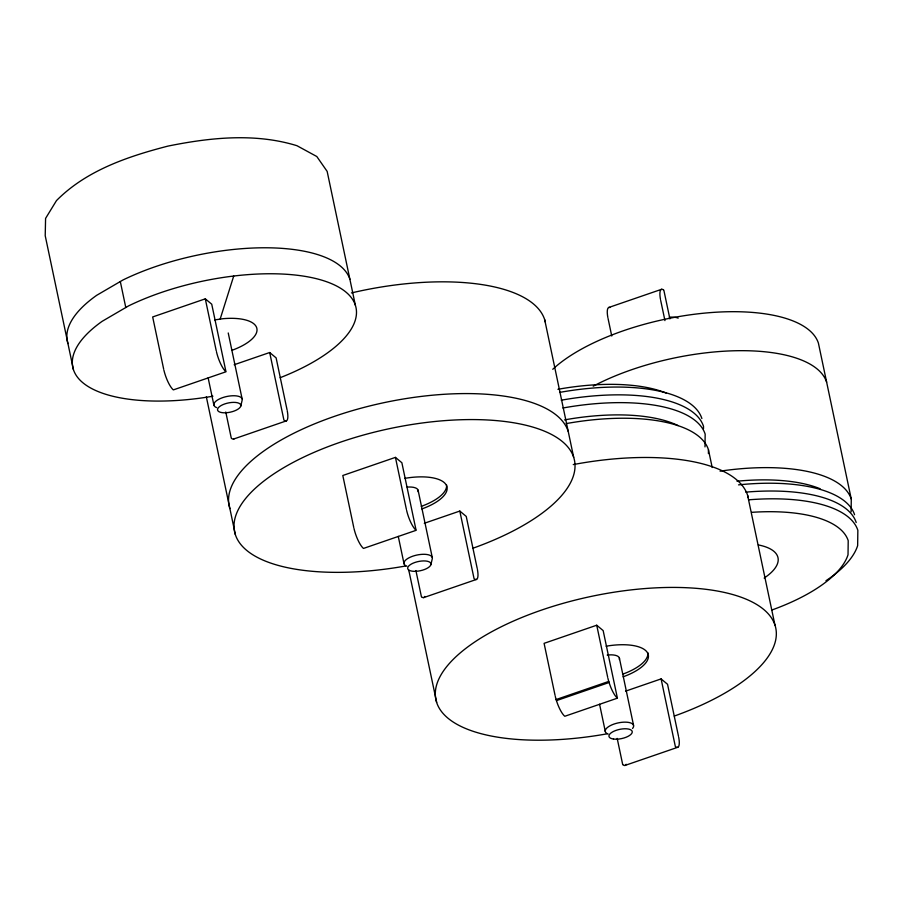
<?xml version="1.0" encoding="UTF-8"?>
<svg xmlns="http://www.w3.org/2000/svg" width="903" height="903" viewBox="0 0 903 903"><rect width="100%" height="100%" fill="white"/><g stroke="black" fill="none" stroke-linecap="round" stroke-linejoin="round"><path stroke-width="1.35" d="M703.482 428.88L703.516 426.329A144.706 57.465 -11.9 0 0 561.26 400.21M704.995 446.895L705.164 434.129A144.706 57.465 -11.9 0 0 562.896 407.998M708.404 453.554L708.449 449.728A144.706 57.465 -11.9 0 0 566.181 423.597M851.111 511.877L851.281 499.122L818.423 343.185A144.706 57.465 -11.9 0 0 703.9 313.183A144.706 57.465 -11.9 0 0 552.749 369.282M240.729 406.203A11.863 4.707 -11.9 0 0 224.779 403.923A11.863 4.707 -11.9 0 0 222.036 412.637A11.863 4.707 -11.9 0 0 240.729 406.203L242.106 400.424A14.471 5.745 -11.9 0 0 224.418 397.083A14.471 5.745 -11.9 0 0 216.709 407.637M430.855 564.747A11.863 4.707 -11.9 0 0 414.917 562.467A11.863 4.707 -11.9 0 0 412.163 571.181A11.863 4.707 -11.9 0 0 430.855 564.747L432.232 558.968A14.471 5.745 -11.9 0 0 414.556 555.627A14.471 5.745 -11.9 0 0 406.835 566.181M220.151 319.12L233.719 276.025M163.849 369.959A17.36 4.763 71 0 0 173.353 389.893L225.976 371.776L211.731 304.198L205.297 298.837L152.675 316.953L163.624 368.921M234.159 364.744L269.681 352.52L276.115 357.881L287.064 409.86M608.701 307.505L661.628 289.287M233.505 439.072L286.42 420.854M353.987 528.503A17.36 4.763 71 0 0 363.48 548.437L416.102 530.321L401.869 462.742L395.435 457.381L342.801 475.497L353.762 527.476M424.286 523.288L459.808 511.064L466.241 516.426L477.202 568.405M423.631 597.617L476.558 579.399M555.277 696.36A17.36 4.763 71 0 0 556.113 699.543L556.451 700.615A17.36 4.763 71 0 0 564.77 716.282L617.404 698.166L603.159 630.599L596.725 625.226L544.091 643.342L555.052 695.321M556.113 699.543L608.746 681.426A17.36 4.763 71 0 1 607.9 678.243M556.451 700.615L609.073 682.51A17.36 4.763 71 0 0 616.975 697.782M625.576 691.145L661.098 678.909L667.543 684.282L678.492 736.261M624.921 765.462L677.848 747.255M214.654 319.922L223.007 318.703A43.412 17.236 -11.9 0 1 256.779 328.071A43.412 17.236 -11.9 0 1 231.699 350.409M608.746 681.426L609.073 682.51M747.594 495.273L774.977 625.215M708.449 449.728L712.196 467.506M663.84 290.156L669.891 318.883M660.68 300.383L664.947 320.599M608.058 318.499L611.749 336.018M661.098 678.909L675.342 746.488A17.36 4.763 71 0 0 679.282 742.605L679.259 741.814A17.36 4.763 71 0 0 678.695 737.266M619.368 657.994L633.545 725.29M544.667 319.617L573.687 457.358M596.725 625.226L607.674 677.205M617.189 738.394L622.709 764.604M599.569 704.25L605.349 731.723M459.808 511.064L474.052 578.631A17.36 4.763 71 0 0 477.405 569.421M418.078 490.148L432.255 557.433M395.435 457.381L406.384 509.36M415.899 570.549L421.419 596.748M355.364 305.248L327.157 171.401L316.806 156.524L296.963 145.71C255.041 132.786 210.264 137.538 167.981 146.094C127.842 156.467 86.316 170.43 56.494 200.579L45.579 218.402L45.218 235.739L73.425 369.587M436.657 702.41L409.273 572.468A173.636 68.955 -11.9 0 1 408.596 569.996M398.268 536.405L404.059 563.867M269.681 352.52L283.914 420.087A17.36 4.763 71 0 0 287.267 410.876M228.233 332.97L242.117 398.889M205.297 298.837L216.246 350.815M225.773 412.005L231.292 438.203M208.141 377.86L213.932 405.323M206.335 396.823L235.356 534.565M120.313 281.533L125.788 307.517M424.85 596.42A17.36 4.763 71 0 1 421.836 597.064M415.685 529.937A17.36 4.763 71 0 1 406.61 510.387M407.129 487.101A14.471 5.745 -11.9 0 1 418.055 491.672M229.881 508.57A173.636 68.955 -11.9 0 1 377.725 404.047A173.636 68.955 -11.9 0 1 568.213 431.374M405.628 566A173.636 68.955 -11.9 0 1 246.282 497.7A173.636 68.955 -11.9 0 1 523.176 424.613A173.636 68.955 -11.9 0 1 472.98 548.211M404.826 478.353A43.412 17.236 -11.9 0 1 446.251 485.024A43.412 17.236 -11.9 0 1 421.825 508.953M446.534 484.843A43.412 17.236 -11.9 0 1 421.283 506.357M351.436 292.933A173.636 68.955 -11.9 0 1 545.333 322.089M67.951 343.591A144.706 57.465 -11.9 0 1 96.666 295.326L123.045 279.941A144.706 57.465 -11.9 0 1 349.89 279.264M280.156 377.702A144.706 57.465 -11.9 0 0 334.392 284.919A144.706 57.465 -11.9 0 0 128.519 305.925L102.152 321.321A144.706 57.465 -11.9 0 0 86.462 385.434A144.706 57.465 -11.9 0 0 212.916 396.203M225.547 371.393A17.36 4.763 71 0 1 216.483 351.843M234.317 438.553A17.36 4.763 71 0 1 231.699 438.519M573.258 464.582A173.636 68.955 -11.9 0 1 748.271 497.745M606.918 733.846A173.636 68.955 -11.9 0 1 447.572 665.556A173.636 68.955 -11.9 0 1 724.466 592.458A173.636 68.955 -11.9 0 1 674.27 716.068M606.116 646.209A43.412 17.236 -11.9 0 1 647.541 652.869A43.412 17.236 -11.9 0 1 623.115 676.81M564.477 419.906A134.57 53.446 -11.9 0 1 678.097 425.595M557.919 389.306A133.125 52.871 -11.9 0 1 666.267 393.121M608.125 734.037A14.471 5.745 -11.9 0 1 617.675 723.01A14.471 5.745 -11.9 0 1 632.54 728.461M559.612 392.41A144.706 57.465 -11.9 0 1 701.879 418.541M607.2 655.07A14.471 5.745 -11.9 0 1 619.345 659.529M626.14 764.265A17.36 4.763 71 0 1 623.126 764.92M647.823 652.688A43.412 17.236 -11.9 0 1 622.573 674.214M660.488 299.367A17.36 4.763 71 0 1 663.423 289.84M593.237 386.168A144.706 57.465 -11.9 0 1 736.859 350.714A144.706 57.465 -11.9 0 1 826.629 382.161M720.075 471.174A144.706 57.465 -11.9 0 1 851.281 499.122M825.963 580.742A144.706 57.465 -11.9 0 0 857.647 545.615L857.85 530.309A144.706 57.465 -11.9 0 0 748.835 499.81M607.854 317.484A17.36 4.763 71 0 1 610.022 307.528M771.952 609.988A133.125 52.871 -11.9 0 0 848.03 554.758L848.21 540.671A133.125 52.871 -11.9 0 0 751.668 512.34M738.53 484.866A144.706 57.465 -11.9 0 1 854.565 514.71M745.788 492.135A144.706 57.465 -11.9 0 1 856.202 522.51M736.995 481.22A134.57 53.446 -11.9 0 1 820.116 488.749M758.339 544.938A60.772 24.133 -11.9 0 1 764.152 578.067M669.315 317.235A14.222 5.644 -11.9 0 1 672.758 317.122L675.771 317.438A14.222 5.644 -11.9 0 1 678.164 318.149M613.464 739.038A11.863 4.707 -11.9 0 0 632.145 732.604A11.863 4.707 -11.9 0 0 616.207 730.313A11.863 4.707 -11.9 0 0 613.464 739.038"/></g></svg>
